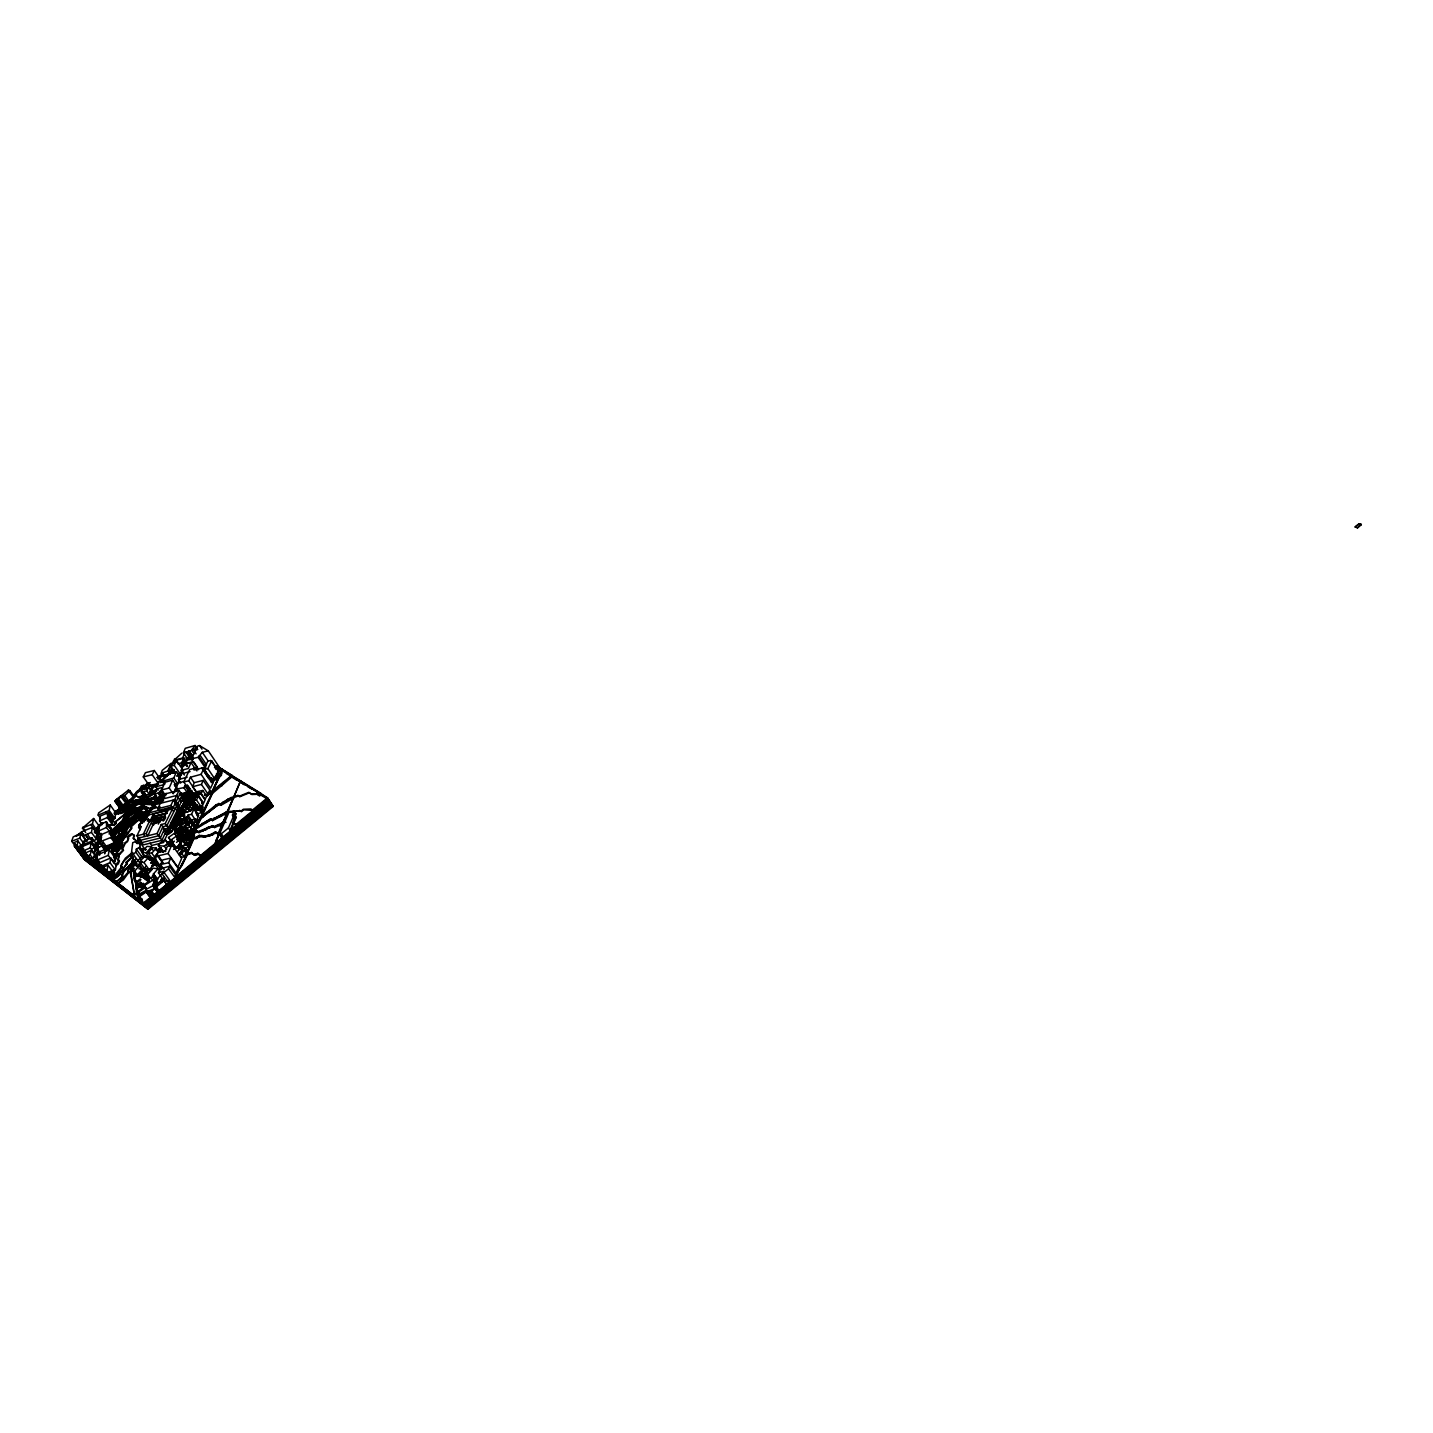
<?xml version="1.0" encoding="UTF-8"?>
<svg xmlns="http://www.w3.org/2000/svg" width="1433" height="1433" viewBox="0 0 1433 1433"><rect width="100%" height="100%" fill="white"/><g stroke="black" fill="none" stroke-linecap="round" stroke-linejoin="round"><path stroke-width="1.5" d="M163.398 797.518L152.955 799.077L149.695 801.566L143.999 802.552L142.118 800.76L136.529 802.283L121.25 808.749L122.038 809.86C117.381 811.562 115.518 810.827 115.016 812.439L136.583 794.258M140.81 820.124L141.616 822.954L139.61 819.282C137.138 820.661 127.931 825.229 131.926 828.113L121.698 841.744L131.514 827.558L130.331 826.698M142.673 822.309L142.458 817.043L139.682 815.682C134.326 815.735 122.45 829.08 124.796 832.054L119.727 838.574L117.667 843.231L118.849 844.109L117.828 846.742L114.962 849.572M143.784 818.727L143.569 815.287L140.989 813.765C129.901 814.195 125.585 828.077 118.545 832.627C125.477 825.802 129.704 814.159 140.595 813.21L143.175 814.732L143.64 821.521L142.924 815.807L140.237 814.356L136.852 815.019L131.729 818.35L121.142 831.427L134.433 817.061L140.631 814.911L143.318 816.362L144.214 820.195L143.031 817.509M142.458 817.043L142.87 821.199L142.01 818.297L139.108 817.007C134.989 819.569 124.42 827.11 126.874 831.283L119.458 842.676L120.426 839.093L126.462 830.728L125.28 829.868M111.469 832.985C116.843 828.256 125.37 823.778 125.459 816.308L132.427 810.791L141.491 810.505C143.013 806.206 150.196 810.988 144.518 812.618L146.793 816.326L144.124 812.063C149.784 810.433 142.619 805.651 141.079 809.932L135.705 810.917M125.388 820.034L125.853 816.864L127.913 814.84L132.821 811.347L136.099 811.472M136.565 810.236L135.383 809.412L132.033 810.523L127.143 814.034L122.539 821.252L111.38 830.835L122.145 820.697L124.635 815.467L131.639 809.967L134.989 808.857L136.565 810.236L144.715 807.298L147.312 808.803L147.85 811.185C142.691 812.851 148.656 816.738 149.605 812.099M130.403 873.485L130.582 870.386L134.415 895.876M186.254 828.776L187.311 827.916L186.523 828.561M186.577 830.8L184.194 827.396L182.331 827.737L184.714 831.14L186.577 830.8L187.723 828.489L186.666 829.259L188.35 830.853L195.085 827.952L187.204 816.81L187.938 815.162L191.538 814.284L194.046 808.767L198.721 815.52L196.231 821.055L191.538 814.284M184.194 827.396L184.284 825.856L190.338 820.822L185.914 821.611L180.791 825.408L184.714 831.14M107.332 826.286L112.114 824.208L113.583 819.157L108.765 812.493L100.435 815.968L99.594 820.912L102.173 824.477L102.549 823.061L98.608 825.318L97.892 831.355L96.226 832.179L90.816 824.584L82.451 828.149L85.711 832.555M212.765 781.988L221.004 774.716L221.309 772.656L218.944 770.058L219.303 767.121L215.219 767.998M208.304 750.874L202.286 752.289L198.148 757.305L191.18 758.917L197.826 745.966L199.545 745.572L208.304 750.874L219.697 767.676L220.037 771.868M108.765 812.493L107.26 817.544L112.114 824.208M215.899 768.966L216.401 766.422L216.293 769.521M115.482 850.629L112.616 852.098L112.956 847.62L115.786 846.384L115.482 850.629L117.972 853.925L114.622 861.52L117.578 853.369L116.378 844.324L115.195 843.446L105.863 847.1M163.917 880.131L166.353 884.179L163.917 880.131L156.448 883.462L156.179 887.045L158.669 890.466M111.326 848.515L113.476 848.766L111.684 849.536L110.502 847.387L107.547 848.73L106.973 846.885L113.422 843.034L114.64 844.7L114.174 848.461L112.956 846.796L113.422 843.034M107.654 849.59L108.478 846.563L114.228 844.144L114.246 847.978L116.378 844.324M142.01 818.297L142.422 823.259L142.189 819.945M216.401 774.429L216.455 773.892M115.733 864.78L116.091 865.657L118.276 863.902L119.458 861.072L117.846 859.603L119.602 853.549L123.131 849.787L121.948 848.891L124.868 842.873L127.215 840.992L128.361 838.233L127.161 837.374L128.916 835.063L131.836 833.63L134.236 835.349L133.484 838.663L135.902 840.401L135.92 842.228L135.49 839.845L133.09 838.108L134.236 835.349M118.258 860.158L119.602 853.549M139.574 825.659L139.7 824.566L140.774 826.519M145.181 849.572L142.279 848.479M143.73 852.474L139.861 847.136L140.38 842.909L135.562 841.655L132.732 842.658L131.066 855.949L136.26 863.06M114.049 851.023L111.595 847.673L111.631 851.077L114.658 854.892L117.524 853.423M95.921 860.033L97.946 849.482L98.429 832.716M100.937 833.218L100.597 836.765L99.02 837.75L99.737 838.717L101.904 835.493M98.089 842.676L97.229 848.497M100.704 841.511L98.393 843.088L97.301 851.345M98.25 841.171C95.778 844.664 104.788 835.744 99.432 838.305L97.981 836.962L98.662 831.14M97.534 848.927L95.026 850.933L94.918 848.193M91.013 842.926L95.33 848.748L94.614 853.746L90.297 847.906L91.013 842.926L80.965 847.136L80.66 848.999L84.995 854.82L85.281 852.957L91.282 850.432L95.778 856.504L94.757 861.018L93.378 861.555L85.389 852.778M98.608 828.901L99.038 825.121M98.913 829.313L99.146 825.265M99.056 831.695L97.999 842.389M98.358 863.651L99.611 863.884L98.716 865.926M98.805 866.069L99.343 864.941M221.398 772.781L219.195 776.901M220.503 804.755L218.909 803.483L215.953 804.934L200.118 817.938L219.177 777.564L221.381 775.271L221.685 773.211L219.661 771.294M134.577 863.311L134.845 860.731C131.012 864.762 121.662 871.371 122.772 876.208L116.951 881.994L79.012 852.259M187.884 803.322L189.478 800.241L194.458 798.844L195.569 795.351L193.903 794.151L187.813 797.178L189.765 799.99L191.789 799.507L188.619 795.136L192.129 794.007L190.141 796.211M179.358 835.457L182.493 833.899L184.463 835.779L195.837 830.495L196.142 827.038L212.55 793.363L211.779 792.234L222.33 769.306L218.515 776.579L221.022 772.226M76.092 847.225L76.433 845.04M104.716 853.853L105.433 849.232L98.214 852.33L95.635 863.544M180.737 775.002C175.238 781.881 184.463 771.545 176.617 776.113M80.839 833.325L79.872 838.162L84.296 844.144L76.361 847.422L71.65 841.261L73.19 836.908L80.839 833.325L85.264 839.308L84.619 842.532M99.576 855.25L99.773 853.925L97.498 853.996L94.327 856.54M115.41 869.974L116.145 865.335L110.735 857.991L98.035 863.383L106.991 873.539L115.41 869.974L110.001 862.63L110.735 857.991M83.221 848.085C78.331 858.654 89.545 846.419 83.239 853.226L73.853 842.694L77.919 840.938L82.487 847.1M82.935 852.993L83.633 848.641M84.869 852.402L84.583 854.265L74.928 846.778M101.009 837.32L100.095 837.714L101.224 834.615L109.678 830.997L109.177 834.149L112.634 832.716L117.452 839.899L115.41 843.894L111.792 845.38M196.823 797.053L197.163 794.957L195.873 793.936L197.037 793.004L192.201 794.187M77.203 845.273L77.919 840.938M104.77 852.957L106.042 849.142L111.846 846.742L114.3 850.091M103.051 870.136L77.382 850.074M103.445 870.78L98.035 863.383M113.959 836.908L114.712 833.863L124.976 823.527L128.809 818.171L127.644 817.329L131.263 813.998L133.287 812.833L134.863 814.213L141.258 812.672L144.106 815.789M128.809 818.171L125.388 824.082L113.906 836.782M102.227 869.025L76.97 849.518M114.246 854.337C118.276 851.632 114.103 861.896 114.389 856.934M114.228 860.964L114.801 857.489M101.958 845.165L105.505 851.023L101.815 846.007L103.301 842.264L97.068 844.915L96.477 848.282L100.185 853.298M105.648 850.181L106.973 847.279L103.301 842.264M109.213 849.876L115.213 858.045L114.3 863.526L108.281 855.34L109.213 849.876L97.551 854.784L96.584 860.248L102.639 868.416M114.013 873.342L109.069 875.402L103.051 867.27L107.994 865.21L114.013 873.342C109.374 885.952 124.51 867.198 120.677 865.711L125.405 858.152L132.517 852.42M112.867 873.987L113.171 872.231L108.245 874.273L106.579 872.984L113.619 870.01L114.73 872.428L113.297 874.56L113.619 870.01M193.957 810.039L194.53 806.743L187.777 812.081M92.196 848.73L95.796 847.208L96.387 843.876L91.999 837.929L83.042 841.44L82.362 845.094L91.407 841.261L91.999 837.929M112.258 876.136L114.138 879.557L107.027 870.35L107.994 865.21M131.066 855.949L135.813 852.187L136.332 849.142L139.861 847.136M191.735 803.411L193.67 800.581L190.911 801.352M192.129 803.985L194.046 801.137L191.288 801.925M114.192 858.062L115.697 853.978M121.751 809.448L116.055 810.738C118.885 819.837 133.233 804.665 139.968 804.003L150.268 804.683L157.236 803.411M111.38 819.837L114.891 818.368L115.912 812.869M133.359 865.192L135.257 861.287L132.373 863.615L130.51 873.628L134.72 896.306L79.424 852.814M130.976 870.942L131.926 867.001L135.293 864.278L134.487 863.168M114.891 818.368L109.177 810.469L110.234 805.006L98.59 812.905L98.16 815.09L100.471 818.243M111.487 830.244L111.075 832.43L124.993 819.479M110.377 827.092L111.899 830.8L111.29 834.006L106.49 827.45L106.508 823.456L111.416 829.958M101.367 845.309L99.038 842.138L101.6 837.606L99.325 838.162M113.78 855.788L113.44 853.961L114.461 854.982L113.565 857.274L114.192 856.343M97.874 831.445L99.02 825.856L93.629 818.512L82.451 828.149M106.973 846.885L107.959 849.285L109.875 848.658M117.076 841.762L112.437 835.421L112.634 832.716M101.295 836.37L92.464 824.082L93.629 818.512M92.411 841.314L96.584 839.398L97.659 834.382L92.5 827.343L82.2 831.552L81.556 834.454L86.75 841.476M92.5 827.343L91.39 832.34L85.425 835.009L88.022 838.52M96.477 837.445C100.31 836.765 93.79 839.183 97.247 833.827M96.728 853.961L97.605 851.757M86.911 841.046L83.007 835.779L83.472 833.666L81.556 834.454M85.425 835.009L83.007 835.779M214.699 767.264L214.896 766.422M94.757 861.018L90.243 854.928L91.282 850.432M149.981 892.114L151.54 890.842L154.03 894.264L152.489 895.535L149.981 892.114L151.54 890.842M140.201 829.743L138.589 825.515L141.204 822.399M140.291 828.668L139.091 827.808L139.288 824.817L142.028 822.703M99.038 864.529L99.199 863.329M131.209 866.016L133.609 857.167M202.053 805.615L197.127 806.922L196.411 808.517L198.9 807.746L198.578 809.018L200.763 808.373L202.053 805.615L203.235 807.298L201.946 810.075L199.742 810.72M113.888 849.518L114.049 849.93M111.595 847.673L111.846 846.742M194.118 804.791C195.354 799.059 196.07 806.815 193.025 804.63M219.177 777.564L218.407 776.453L212.371 781.433L210.597 780.734L211.35 781.863M210.973 781.307L213.607 778.961L210.239 778.925M121.483 844.7C124.277 838.126 120.677 851.632 117.237 851.757L116.79 853.047L116.825 851.202L121.895 845.255M196.052 813.353L196.411 812.117M122.038 809.86L119.011 808.624L120.39 806.277L125.889 803.214L126.749 801.208L129.221 801.835L134.326 796.82L132.767 796.426L141.724 789.314M119.638 807.89L119.405 809.179L121.483 809.269M119.709 809.591L120.121 808.355L114.64 800.814L119.638 807.728M207.678 777.098L201.892 767.963L195.461 769.897L193.867 769.915L194.655 768.285L189.658 769.557L183.782 781.988L194.082 796.82L192.076 799.041L189.353 795.154L191.789 790.891M117.416 848.623C124.277 835.403 120.05 850.468 114.998 850.396M131.102 868.255L131.621 866.571M117.327 847.673L118.455 843.535L117.273 842.676L124.402 831.498L123.22 830.656M135.651 812.726L134.469 811.884C118.939 823.241 126.355 816.523 134.057 811.329L135.651 812.726L141.527 811.597L144.052 813.156L144.536 816.38L143.407 813.657L140.864 812.117L134.469 813.657M131.657 862.63L132.427 860.176M217.709 766.78C215.738 774.572 220.897 764.255 214.466 767.515M182.797 828.31L176.492 832.161L177.19 833.146L181.812 830.818L179.018 824.674L180.898 820.41M179.125 824.817L180.934 820.679L175.775 823.599L174.683 825.695L175.381 826.68L179 825.247L178.301 824.262L174.683 825.695M181.346 826.393L179.877 827.325L180.665 828.453L175.972 830.477L173.823 828.686L175.292 829.474L179.967 827.468L180.54 820.106M192.721 798.665L188.601 800.599M163.631 776.668L161.266 773.265L162.234 770.345L171.369 763.108L168.539 769.252L170.885 772.638L174.521 770.22M163.237 776.113L169.936 773.838L172.39 770.005M172.103 769.593L169.542 773.283L159.332 777.564L156.734 777.403M115.589 844.001L115.858 841.583L115.589 844.001L116.772 844.879M170.312 774.393L167.966 771.008L168.539 769.252M180.683 818.476L180.11 820.178L183.424 818.655L175.381 823.026L177.817 823.438L181.239 821.091M181.042 818.727L180.415 820.607L185.842 818.404M161.177 868.917L153.779 858.636L158.114 855.877L168.019 853.495L171.924 844.664L181.669 858.385L177.835 867.252L168.019 853.495M182.206 823.527L178.426 817.777L179.053 815.896L186.344 811.15M189.873 800.796L194.87 799.399L195.372 796.641M115.016 843.338L115.858 841.583M148.495 787.039L142.995 788.526L141.473 792.503L143.837 795.852L145.879 795.333L143.622 791.679L146.811 790.801L148.495 787.039L150.859 790.371L149.175 794.133L145.987 795.01M145.879 795.333L143.622 791.679M99.038 842.138L110.771 837.535L112.437 835.421M148.387 782.669L136.601 791.661L135.15 795.584L137.89 796.891L140.756 796.372L143.605 794.849L144.339 792.807M135.15 795.584L139.771 797.321L143.999 795.405L144.966 793.291M168.539 868.738L169.452 866.249L175.614 874.846L174.719 877.336L168.539 868.738L162.162 873.933L168.36 882.531L169.506 880.023L163.326 871.425L158.436 872.804L164.634 881.385L167.894 880.471M216.49 839.201L215.29 844.109L222.187 824.638L216.902 839.774M214.986 843.679L219.016 833.2L215.881 832.394L209.863 835.367M141.276 840.938L139.897 844.664M218.622 832.627L240.565 780.842L226.916 813.872M174.127 769.664L173.715 771.491M197.718 814.768L197.306 815.861L196.446 813.908M138.499 837.714L136.869 843.5L138.911 838.269M136.995 842.443L138.482 838.412M137.586 843.267L139.897 837.32M137.998 843.822L139.52 839.863M158.436 872.804L159.923 868.971L169.452 866.249M171.745 765.168L173.321 761.102L184.015 758.111L187.347 762.947M189.263 797.715L190.499 799.811M187.813 797.178L188.619 795.136M198.417 808.319L193.258 800.85L194.727 797.124L198.22 796.175L203.361 803.644L201.677 807.531L196.5 800.044L198.22 796.175M153.779 858.636L158.579 851.453L160.191 851.041L159.654 852.295L165.404 850.88L167.267 846.545L171.924 844.664M157.809 784.424L152.4 785.929L149.677 792.395L150.859 794.061L154.406 792.951L153.474 790.676L157.164 789.583M161.105 790.443L162.269 787.523L156.699 788.884L154.191 794.348L156.555 797.697L162.108 795.637C165.064 794.097 160.586 787.702 159.744 792.27L154.191 794.348M182.17 762.41L180.558 766.44L186.003 762.858L182.17 762.41L184.087 765.204M137.317 898.545L138.499 895.589L137.873 892.186L136.834 894.783L136.099 893.798L136.493 888.496L138.302 895.267M137.729 899.118L138.911 896.162M149.677 792.395L153.474 790.676M137.461 891.613L136.422 894.21L138.482 895.876M136.511 894.353L137.568 891.756M268.67 799.507L200.727 855.358L201.426 856.343L198.524 854.319L194.834 855.34L192.219 853.513L187.848 854.032L187.042 852.904L194.01 834.74L192.112 841.834L190.446 842.425M193.473 838.287L187.132 853.047M187.848 854.032C164.258 895.679 183.657 863.472 193.76 838.717L194.01 834.74M128.773 871.354L118.402 883.355L123.274 879.987L129.185 871.927L127.555 870.44L128.594 868.738L135.221 862.559L129.006 869.294L127.967 870.995L129.185 871.927M191.413 759.4L188.225 759.812L183.424 752.791L185.269 748.313L195.031 745.5L197.414 749.011M151.844 786.717L150.16 784.603L151.844 786.717L150.823 790.461L152.794 786.484L156.197 785.535M164.956 783.958L162.968 781.11L163.774 779.158L169.184 773.892L176.456 771.742L180.397 777.438M120.014 854.104L123.543 850.342L122.36 849.447L125.262 843.428L127.609 841.547L128.361 838.233M115.679 865.102L119.046 860.516L117.846 859.603M150.16 784.603L145.396 785.911L143.855 789.583L149.319 788.096L149.874 785.284M177.907 763.825L181.704 762.696L184.015 758.111M174.163 784.747L177.782 783.708L179.734 779.015M162.968 781.11L173.805 777.994L176.456 771.742M165.744 795.727L161.696 789.941L164.992 782.221L172.677 780.143L176.689 785.929L173.5 793.327M195.031 745.5L191.682 750.319L186.003 752.11L191.091 759.383M203.414 768.07L202.967 769.073L212.442 782.991L212.872 781.97L203.414 768.07L201.766 768.41M222.599 835.941L221.721 837.929L219.733 835.063L220.61 833.057L222.599 835.941L219.858 833.254L228.904 812.457L234.152 811.168L236.087 814.034L234.385 817.956L232.433 815.09L234.152 811.168M236.176 817.526L230.408 830.818L228.438 827.952L234.224 814.661L236.176 817.526L234.385 817.956M172.677 780.143L169.184 787.971L161.696 789.941M235.317 812.887L233.597 816.81L235.406 816.38L232.504 823.026L237.018 824.512L232.504 823.026M235.711 813.46L233.991 817.383L235.782 816.953L230.014 830.244L268.276 798.915L232.164 776.686M195.282 810.953L199.635 809.842L200.907 806.958L202.859 809.788L201.587 812.672L197.235 813.783L195.282 810.953L196.554 808.051L200.907 806.958M240.207 782.024L240.654 780.985M185.627 762.463L188.404 757.323L185.932 758.003M197.199 793.506L192.541 786.735L194.333 782.651L203.217 780.394L210.185 790.568L208.394 794.599L204.847 795.512M141.831 792.109L139.861 789.332L141.383 785.911L143.694 785.338L145.647 788.114L143.336 788.705M181.794 753.203L173.823 760.386L182.564 758.003L184.839 752.88M209.791 790.013L208 794.043L204.453 794.957M197.199 809.645L200.244 807.209L198.041 807.746M169.757 773.498L170.545 771.384L170.043 773.91M175.704 791.697L177.387 787.971M192.165 791.446L189.801 796.121M192.541 786.735L201.408 784.424L203.217 780.394M192.81 837.768L194.225 834.866M174.665 773.265L169.954 766.476L176.456 760.439L182.475 769.234M184.463 775.038L181.185 770.291L183.227 765.813L186.684 763.646L191.073 762.571L195.407 768.912M198.488 795.709L199.957 792.467L205.08 799.936L203.629 803.179L198.488 795.709L194.96 796.551L196.16 793.416L199.957 792.467M191.915 823.563L192.649 821.915L187.938 815.162M169.954 766.476L174.235 765.312L176.456 760.439M191.073 762.571L188.368 768.518L181.185 770.291M168.7 832.788L169.9 830.155L163.881 831.821M172.712 827.629L180.039 811.526L182.654 810.881L174.772 799.578L179.018 790.389L185.287 799.417L181.077 808.624L178.462 809.287L171.118 825.372L172.712 827.629L169.022 828.543M171.458 832.304C177.817 816.667 171.584 838.807 165.171 833.666M213.087 782.812L210.597 788.24L201.104 774.322L203.629 768.894L212.442 782.991M149.981 821.234L148.369 818.977L141.831 820.607L138.571 827.486L141.204 826.823L136.959 835.797L143.461 844.843L161.947 840.275L166.067 831.283L170.151 830.477L168.592 828.328L163.326 829.635M141.849 842.586L160.335 838.018L164.473 829.026L168.431 828.041L183.711 797.16M168.592 828.328L167.392 830.961L168.807 832.967L179.77 808.946L173.465 799.919L174.772 799.578M188.565 824.369L183.854 817.616L184.803 815.538L183.424 815.879L182.833 813.801L194.046 808.767M180.755 782.937L178.426 779.57L180.988 773.981L190.052 771.581M180.594 792.646L165.225 823.509L161.266 824.494L157.093 833.487L138.589 838.072M182.152 794.903L166.837 825.766L162.86 826.751L158.723 835.744L140.219 840.329M211.887 792.377L218.891 777.152M222.437 769.449L221.685 773.211M212.263 792.951L203.414 813.263M155.821 786.753L158.221 781.558L161.123 780.77L160.263 782.597L164.58 781.487L162.914 784.926L155.821 786.753L158.167 790.12M163.129 821.127C175.775 807.603 133.376 827.826 165.297 816.434M146.99 815.359L165.297 810.756L166.873 813.013L153.349 816.685L152.238 819.013M170.921 805.418L172.515 807.675L159.403 810.971L157.809 808.714L170.921 805.418L173.465 799.919M179.698 794.867L187.347 792.7L189.747 788.562L187.418 785.177M162.162 873.933L163.326 871.425M158.311 824.154L160.89 818.601M160.801 820.428L160.084 822.005L152.185 823.975M149.713 821.826L153.367 814.016L165.153 811.06L166.103 808.982L168.073 808.499L162.789 819.927M183.782 781.988L188.798 780.752L190.428 777.241L201.104 774.322M187.544 853.62L182.206 865.12L176.564 873.145M155.445 823.509L157.737 818.583M152.776 820.948L154.979 816.273M153.636 819.551L155.086 816.434L166.855 813.478L165.153 811.06M152.382 824.387L154.943 818.924M153.367 825.39L156.573 818.53M192.595 824.942L190.625 822.094L191.646 819.909L195.461 819.013L197.432 821.861L195.533 825.677L192.595 824.942L193.616 822.739M149.784 820.518L143.336 834.221L144.966 836.478M158.472 803.913L160.066 800.51L163.093 799.739M146.202 833.504L152.614 819.801L154.227 822.076L147.832 835.779L146.202 833.504L136.959 835.797M157.809 808.714L164.688 794.043L179.018 790.389M188.278 803.877L186.308 801.065L192.022 798.468L192.918 796.587L194.87 799.399M143.694 785.338L142.064 788.759L139.861 789.332M148.369 818.977L147.366 821.127L152.614 819.801M144.446 820.751L150.268 808.445L154.155 807.46L156.251 803.017L162.09 801.549M195.461 809.179C197.306 810.738 198.202 803.483 195.855 809.752M191.18 837.678L192.452 835.027L181.418 837.875L180.128 836.102L181.06 838.144L192.344 834.884L190.177 839.451C188.135 839.845 189.837 842.246 190.983 840.58L191.879 838.681L189.765 836.335C176.581 840.974 178.767 843.446 190.553 837.463L196.339 837.911L199.724 835.815L204.847 836.747M190.696 836.979L191.95 834.328L192.738 835.457L189.586 841.028M182.743 831.247L184.839 832.591L195.533 830.083L200.799 818.924L204.829 815.198L216.634 805.937L219.589 804.468L220.897 805.31L233.866 797.948M192.703 824.226L195.085 827.952M217.386 772.011L218.586 773.963L215.452 777.277L217.816 772.781M214.735 778.782L218.568 770.954L211.708 760.798L208.018 760.78L203.701 769.342L210.615 779.498L214.735 778.782L207.839 768.607L211.708 760.798M187.078 766.655L185.108 763.771L187.06 759.669L193.401 758.057M168.592 862.72L170.849 858.062L178.247 868.416L176.008 873.091L168.592 862.72L160.532 864.529L164.258 869.688M222.581 825.211L222.455 822.721L226.038 822.309M183.46 781.522L178.14 783.152L175.399 789.332L183.836 787.631L185.341 785.427L188.851 790.497M219.195 803.913L195.622 822.273L200.53 818.1M184.911 785.517L188.475 791.213L187.723 791.947L189.013 788.06M160.532 864.529L162.843 859.89L170.849 858.062M189.962 841.959L188.547 844.807L186.541 841.959L187.974 839.111L189.962 841.959L183.102 846.276L179.215 844.288L182.69 841.225L186.559 843.213L188.565 846.061L185.108 849.106L181.221 847.136L179.215 844.288M78.206 851.166L108.657 874.829L113.601 872.787L112.652 877.945L121.895 866.643M122.307 867.198L121.088 866.284L123.919 860.982L132.911 852.975M190.625 822.094L193.545 822.847L195.461 819.013M152.167 774.716L158.705 784.048L149.838 786.215L143.282 776.901L152.167 774.716L154.298 770.488L160.801 779.803M192.81 795.046L192.452 792.807L193.419 796.408L194.082 793.076L191.807 793.613M191.932 853.083L185.788 853.351L186.774 850.056L184.302 850.557M184.069 856.773L187.168 850.611L185.162 847.781L182.69 848.282L179.573 854.426L181.597 857.274L184.069 856.773L182.045 853.925L185.162 847.781M143.282 776.901L145.432 772.674L154.298 770.488M191.825 796.873L192.631 795.297C192.595 797.088 193.921 798.056 192.828 795.727M191.915 797.017L192.541 795.297M192.201 797.429L193.903 794.151M178.176 821.951L174.324 830.029L179.286 819.139M182.224 814.141L184.248 810.254M175.131 831.158L176.743 826.698M182.564 806.224L186.147 799.345L184.875 798.36L191.628 790.246M184.409 810.021L179.698 814.392L179 813.407L182.672 806.367L185.699 803.465M180.97 818.906L177.441 820.07L176.743 819.085L186.523 799.919L185.663 799.309M175.381 823.026L186.917 800.474L185.842 798.933L182.278 805.794L182.958 806.779L188.995 801.172L188.314 800.187L189.819 798.826M182.457 810.379L175.668 823.456L177.423 822.882M184.355 806.743L186.344 802.91M173.823 828.686L182.851 810.953M182.098 813.711L184.176 809.699M188.708 800.742L187.598 802.892L188.798 802.605M186.308 801.065L187.92 797.984L192.918 796.587M141.33 788.759L132.785 795.548L133.932 796.264L130.385 800.241L133.412 801.549L146.435 796.229L148.029 797.608L153.994 793.739L133.806 802.104L130.224 799.901M78.618 851.721L113.279 878.662C117.9 878.268 122.898 868.111 127.071 863.347L125.853 862.433L132.463 856.307M114.067 879.271L118.652 875.939L127.071 863.347M181.704 798.486L184.481 797.787L187.454 793.972L183.066 794.831M186.433 796.891L187.759 794.401L190.553 795.01M186.523 797.035L187.866 794.527M185.287 798.754L188.153 794.939L192.129 793.936M186.577 807.639L187.58 804.486L189.066 804.074M206.764 796.229L205.098 799.292L201.139 793.542L202.823 790.461L206.764 796.246L232.2 775.701M188.69 802.48L185.036 807.639M191.7 800.51L189.944 801.996L192.094 801.083M189.031 809.412L189.425 809.967M116.987 839.057C128.433 823.921 120.462 839.039 116.861 838.52M192.237 808.427L192.864 807.334L190.75 810.863M164.258 877.354L162.162 881.331L160.12 881.456L162.466 881.761L164.007 879.092M182.439 815.323L184.23 811.866M160.227 881.6L161.678 878.805L160.532 882.029M121.572 875.276L122.987 871.712L135.813 859.066M169.506 845.667L174.396 841.135M215.075 776.704L218.586 773.963M181.615 807.782L183.89 810.773L181.615 807.782L183.281 805.203L186.397 808.678M115.428 838.251L119.727 833.487L115.84 838.807M116.521 881.42L120.981 877.73L122.36 875.653L121.16 874.721M135.544 796.139L136.601 791.661M123.614 831.194L135.293 817.938L140.076 816.237L142.852 817.598M113.476 848.766L112.562 850.074L113.064 848.211M196.5 746.468L193.903 750.176L197.736 749.513M125.799 820.339L126.838 818.888L124.528 823.205L113.924 833.289L126.211 820.894M125.692 830.423C130.779 827.11 134.971 814.661 142.404 818.852M182.69 794.276L186.756 792.879L182.457 797.321M182.152 796.909L185.376 793.792L182.779 794.401M185.771 794.366L182.546 797.464M182.833 797.894L186.057 794.778L189.783 793.882M206.37 795.673L231.913 775.289L232.576 776.274L212.55 793.363M163.057 852.259L158.329 845.649L160.496 842.676L165.046 839.541L170.402 846.366M148.584 869.67L146.847 870.924L143.103 870.494L138.374 875.778L145.467 874.005M128.755 838.789L127.573 837.929L132.248 834.185L134.63 835.905M175.596 784.908C180.504 781.254 171.548 788.383 175.972 785.463M179 813.407L181.4 810.917L182.081 811.902M181.686 811.329L179.859 813.55M130.725 827.253L138.087 820.464L141.204 820.679M156.215 848.067L152.561 847.709L148.172 852.832L151.826 853.19L156.215 848.067L159.278 852.348M160.998 847.763L157.021 850.647L157.827 851.775L162.269 849.464L159.654 851.184L158.436 849.5M154.782 856.665L159.69 850.933L165.744 851.524M160.801 847.476L158.078 850.647L155.982 850.181M131.908 868.022L134.577 868.452L132.499 870.816L135.759 875.276L137.855 875.67L142.386 870.422L139.144 865.962L134.415 865.389L131.908 868.022L134.075 870.995M132.499 870.816L134.595 871.21L139.144 865.962M210.508 781.057L213.23 778.406M148.835 815.001L146.202 818.01L148.441 814.428M159.977 871.031L155.086 864.26L157.128 861.949L154.639 861.466L157.075 864.851M145.503 878.447L148.387 875.187L141.831 874.954L140.488 876.333L149.193 880.722L143.945 885.254L140.541 882.316L138.267 884.107L136.887 882.907L140.936 879.701L140.112 879.002L136.242 882.047L134.183 880.292L134.111 877.981L138.499 874.488L145.467 878.322L147.563 881.205L150.447 878.017M129.221 818.727L128.039 817.885L129.346 816.398L133.681 813.389L134.863 814.213M149.677 881.205L145.915 876.047L153.044 868.111L157.935 868.917L153.385 873.987L157.146 879.163L161.66 874.112M154.083 874.094L152.453 875.921L156.215 881.098L157.827 879.271L153.385 873.987M154.871 883.283L156.215 881.098M137.55 874.649L142.279 869.365L147.294 869.938L144.643 872.876L137.55 874.649L138.786 876.333M144.93 871.479L147.348 868.792L151.988 869.473L147.617 874.148L146.13 873.754L147.76 871.963L144.93 871.479L147.402 874.882M145.915 876.047L151.11 878.107L152.991 876.011L158.651 883.964M192.864 807.334L190.213 810.397L184.732 805.633L187.418 803.089L189.389 805.919M193.974 807.101L192.112 809.143L190.159 806.313L193.168 802.623L195.121 805.453L193.634 807.066L191.682 804.235M150.59 862.505C164.508 859.495 146.148 871.479 153.725 863.794L150.787 863.221M139.753 861.878L143.963 862.523L148.889 857.113L144.5 856.253L139.753 861.878L145.002 869.115L149.229 869.759L154.119 864.35L146.13 852.85L141.67 852.133L146.918 846.384L151.683 846.742L146.13 852.85M138.876 868.756L143.175 869.526L145.933 866.517M146.381 856.916L142.082 856.164L135.168 863.669L139.485 864.439L142.243 861.43M144.643 872.876L145.879 874.56L143.193 874.417L141.115 876.674L139.879 874.99M127.465 863.902L126.265 862.988L132.857 856.862M182.278 805.794L188.314 800.187M208.34 778.477L209.648 776.113M137.532 808.606L135.938 807.227L130.672 809.018L114.873 822.237L131.066 809.573L136.332 807.782L139.037 808.23L143.121 805.901L150.286 809.126L153.403 806.743C153.241 811.15 141.401 816.953 147.456 810.63L146.918 808.248L144.321 806.725L136.171 809.681M208.931 778.871L209.469 777.797M177.602 851.345L180.451 848.408L182.475 851.256L179.053 854.767M178.659 854.211L182.063 850.683M173.518 849.464L180.665 843.697L174.575 833.164L168.485 837.481L173.465 844.503L172.444 846.186L173.966 845.094M97.605 854.14L99.576 851.901M148.28 877.39L147.545 878.124L145.485 875.294M186.272 806.313L191.198 801.387L189.21 800.922L186.38 802.785L188.332 805.615M211.618 778.065C206.818 782.776 215.147 777.044 209.845 778.37M193.168 802.623L191.467 802.373L186.72 807.048L190.607 810.953M129.615 802.39L134.72 797.375L129.866 790.55L128.307 790.156L122.271 794.939L127.143 801.764L129.615 802.39L124.725 795.566L122.271 794.939M124.725 795.566L129.866 790.55M76.558 848.963L101.421 868.488L103.928 866.41L101.797 867.305M119.745 808.033L127.179 802.892L121.142 795.655L115.804 799.883L120.981 807.46L132.033 801.943L134.093 802.516L161.213 797.25M187.347 791.374L190.374 788.813M151.647 866.069L155.534 862.738L151.97 862.218L155.642 862.881M115.804 799.883L117.452 799.56L122.432 806.492M117.452 799.56L122.217 795.96M103.588 847.333L112.437 843.679L111.541 845.273L108.066 846.007L107.242 849.035L108.084 848.694M104 847.888L105.415 846.563M158.329 845.649L164.276 846.133L168.037 843.052M183.657 805.597L187.365 800.957M188.637 808.122L190.159 806.313M187.508 823.868L188.619 824.262M76.146 848.426L99.522 866.804L101.689 865.048M110.556 835.332L113.529 832.734M181.221 847.136L183.549 845.094M185.985 807.37L187.347 806.224L185.699 806.94M180.845 772.172L177.423 775.737L183.46 770.632M181.919 807.943L184.427 805.848M145.897 855.483L142.386 857.471M146.309 856.038L145.252 856.916L138.822 848.014M1355.134 526.968L1359.021 523.726L1361.296 524.424L1357.463 527.899L1355.134 526.968L1359.075 523.959L1361.35 524.657M1361.296 524.424L1357.463 527.899M183.89 813.801L181.901 809.108L185.197 806.403L190.052 810.863M184.767 812.206L183.496 813.245L184.678 814.249M269.816 801.226L144.196 904.151L81.054 854.999M144.608 904.725L270.192 801.799L266.395 799.453M270.568 802.373L145.038 905.298L81.466 855.537M270.962 802.946L145.45 905.853L82.29 856.629M271.339 803.519L145.861 906.426L82.684 857.185M271.715 804.092L146.291 906.999L83.096 857.722M146.703 907.573L272.091 804.665M272.485 805.239L147.115 908.128L83.508 858.277M272.861 805.812L147.545 908.701L84.314 859.37M78.851 849.59L83.15 845.739L78.439 849.035L74.104 845.667L84.726 859.907L147.957 909.274L273.237 806.385L267.505 797.769L216.204 766.189M163.971 781.236L161.445 782.06M256.507 793.739L259.212 795.422L261.755 794.222L259.588 795.996L256.507 793.739L251.509 793.954L248.823 792.306L239.239 796.264L237.914 795.422L230.767 797.662L222.527 802.444L220.216 804.325L220.897 805.31M217.601 833.863L216.276 832.967L205.134 837.177L199.097 836.567L196.751 838.484L192.237 838.932L191.538 837.929L196.052 837.499L199.438 835.385L204.453 836.173L209.558 834.937L215.577 831.964L217.601 833.863L219.321 833.63M227.095 811.418L241.013 811.168L243.341 809.251L250.882 808.964L253.193 810.379L252.244 809.824M239.669 810.308L241.407 811.741L243.735 809.824L252.638 810.397M146.381 891.845L138.768 897.13L138.338 894.586L146.112 890.323L150.358 897.273L146.112 890.323M156.179 887.045L163.881 880.74M219.733 835.063L228.438 827.952M149.068 891.738L149.516 894.729L145.754 889.588L145.109 885.11L154.925 878.823L152.847 885.773L156.967 891.433L157.935 891.075L155.857 888.209L149.05 892.992L151.146 895.84L153.134 895.016L150.16 891.344M252.799 809.806L267.505 797.769M236.624 823.939L267.899 798.342L216.58 766.762M159.511 781.773L170.563 772.459L174.88 773.032M143.013 876.136L147.814 872.231M212.156 820.052L226.432 812.296L240.063 810.881M143.425 876.691L146.632 874.094M182.493 833.899L183.764 834.776L186.147 833.612L210.561 818.762L212.55 820.625L227.865 812.565M210.561 818.762L211.869 819.622L227.184 811.562L233.579 797.518L225.787 801.405M179.25 839.684L193.545 831.946L196.912 830.746L198.202 831.624L212.675 825.659L214.663 827.54L223.243 823.85M196.912 830.746L198.9 832.627L209.702 827.683L213.356 826.662L214.663 827.54M138.356 887.779L139.664 886.705M213.983 826.536L222.545 822.864L227.22 814.302M219.768 825.408L223.548 822.399M148.781 858.976L152.561 858.206L149.498 858.385M166.586 845.058L171.387 841.296M183.245 831.964L178.158 834.49C177.674 838.896 175.99 837.23 182.887 834.472M181.024 837.302L186.397 836.263L187.186 837.391L184.732 837.875L183.137 835.618L178.462 838.556L177.817 836.997L178.946 839.326M168.951 845.04L169.9 846.24L173.411 842.729M197.199 827.432L186.433 834.042M179.662 840.24L190.858 834.633M202.322 823.939L197.503 827.862L211.242 819.766M191.485 834.293L197.217 831.176L198.596 832.197M180.665 837.571L183.317 838.502L197.611 831.731M237.914 795.422L239.633 796.838L249.199 792.861L251.886 794.527L256.883 794.312M179.018 824.674L181.024 823.921M180.468 825.265L178.301 824.262M181.024 821.826L180.791 824.118M107.206 871.981L106.83 873.181M176.743 819.085L180.289 817.921M177.137 819.64L179.107 818.762L177.585 819.282M197.163 805.185L195.246 807.621L197.557 805.758M180.164 794.885L181.346 793.058L179.77 794.312M98.519 860.731L95.438 863.203L96.226 860.445M95.742 863.633L98.823 861.161M95.85 863.759L98.931 861.287M99.11 866.231L101.618 865.12M100.991 867.932L103.498 866.804M174.772 849.214L181.257 844.933L177.674 846.67M94.614 850.378L98.841 847.225M153.958 807.675L150.411 802.659L153.421 802.301L166.121 793.345M160.335 798.647L166.515 793.9M137.138 808.051L142.727 805.346L149.892 808.57L153.009 806.188M99.486 851.309L93.915 855.985M111.129 844.718L112.437 843.679M113.834 847.422L115.679 845.936M117.936 813.639L138.41 803.788L141.15 804.827M112.544 824.1L113.709 824.942L116.037 823.079L114.121 825.498C111.702 822.112 105.791 827.611 112.938 824.656M143.318 801.584L148.996 800.599L156.054 795.118M149.301 801.011L156.448 795.673M144.751 786.036L148.172 783.332M145.145 786.592L150.286 782.525M158.293 777.008L163.362 772.978M165.637 774.823L167.231 776.149L163.684 774.626L158.418 777.08M114.21 812.905L129.973 800.384M158.687 777.564L162.484 774.536M96.799 827.629L102.549 823.061M114.246 813.747L128.397 802.498M159.421 777.832L163.111 774.895M97.193 828.184L102.531 823.939M114.64 814.302L121.787 808.624M115.177 814.75L124.456 807.567L134.899 803.358L135.687 804.486L162.825 800.259M119.297 809.036L122.557 809.95L136.834 802.695L142.512 801.316L143.999 802.552M95.08 832.68L97.139 831.05L95.492 833.236M135.383 804.056L136.923 802.838M135.687 804.486L142.816 801.746L142.118 800.76M188.081 808.033L183.102 811.992L181.919 810.988M139.861 885.11L138.983 885.791L136.923 884.018L136.852 881.725M140.685 885.343L143.264 883.301L144.088 884.018L141.401 886.149M141.437 888.424L143.694 886.633L145.969 888.603M178.82 849.035L181.866 845.81L178.409 848.479M178.516 848.623L181.955 845.954M170.975 840.723L168.951 843.141M190.446 827.056L193.097 825.103L190.84 822.829L185.179 826.966L186.756 828.579L189.765 826.375L192.434 829.886M184.284 825.856L188.744 831.409L191.753 829.205L189.765 826.375M192.04 829.331L194.673 827.378M177.764 846.796L180.97 844.521M180.504 823.044L180.558 820.804L183.639 818.924L184.821 820.625L187.15 819.174M180.898 823.599L184.427 820.052L186.595 824.1L183.639 818.924M176.51 842.353L179.537 840.186M168.485 837.481L170.724 840.186L175.686 836.657M178.623 838.126L176.617 839.38L178.731 839.057L180.988 841.923M176.993 839.917L179.143 839.631M97.569 841.977L95.223 843.643L97.981 842.532M178.767 834.955L178.068 833.97L184.158 830.316L180.648 833.272M152.668 798.665L149.39 801.154L142.422 801.19L139.323 802.749M154.71 801.28L155.678 802.283L164.705 797.124M180.63 823.384L179.68 824.029L181.848 827.11L179.34 823.635M180.468 825.157L181.418 824.512M180.88 825.73L181.83 825.086L180.11 822.47M140.81 884.895L142.566 888.317L137.604 891.559L135.866 888.138L140.81 884.895L143.318 888.317M181.525 830.388L176.886 832.734M175.578 829.904L181.74 826.948M185.394 822.417L180.665 825.408L183.191 828.865L176.778 832.591M172.211 840.078L168.592 842.317L169.613 843.715L172.999 841.619M172.408 840.347L168.36 842.085M180.952 821.378L184.033 819.497M180.236 836.227L178.552 835.063L183.531 832.394M200.28 826.268L202.232 823.796L210.866 819.192L212.263 820.195L217.583 816.828L221.506 816.219M210.956 819.336L205.618 822.9M159.063 848.855C165.028 847.154 154.674 850.575 159.457 849.429M156.591 890.914L157.612 888.406M150.429 789.905L151.629 789.243M148.781 783.224L146.9 783.475M145.754 889.588L152.847 885.773M153.636 886.651L156.985 884.86M115.554 811.185L118.581 810.505M137.89 895.84L145.969 891.613L145.503 887.367L138.177 892.383L137.89 895.84L147.957 909.274M181.06 838.144L180.074 836.514L183.191 834.902M119.333 807.263L131.639 801.387L148.172 798.432M120.677 807.048L131.729 801.531M145.7 802.104L131.442 804.665L120.139 810.63M184.051 835.206L191.753 831.48M130.797 804.415L121.339 808.893M99.594 820.912L107.26 817.544M183.818 819.228L179.77 820.984M111.29 830.012L106.418 821.646L98.698 825.229L97.695 831.445L106.49 827.45M111.004 829.402L110.789 827.647M92.464 824.082L90.816 824.584M97.139 831.05L94.256 832.054M185.735 836.657L197.306 831.319M110.466 847.87L112.956 846.796M94.65 832.609L96.226 832.179M96.477 848.282L101.815 846.007M93.073 845.273L96.387 843.876M101.546 866.195L110.001 862.63M109.177 810.469L98.16 815.09M80.66 848.999L83.132 850.897L90.297 847.906M96.584 860.248L108.281 855.34M110.269 820.536L113.583 819.157M79.872 838.162L71.65 841.261M107.027 870.35L103.051 867.27M103.319 846.688L105.003 846.007M178.426 817.777L183.872 815.574M191.7 798.468L193.079 797.912M88.864 855.483L90.243 854.928M95.778 856.504L89.885 858.851L80.965 847.136M140.756 804.271L151.146 803.626M174.987 826.107L178.713 824.835L179.806 825.802M174.127 829.116L176.366 829.814M198.506 832.054L213.069 826.232M180.594 841.368L186.523 837.929L191.091 837.535M155.857 888.209L148.781 890.932L149.05 892.992M187.974 839.111L182.761 840.974L186.29 845.416M186.397 836.263L191.95 834.328M183.317 838.502L192.738 835.457M189.89 840.437L191.592 838.251L192.237 838.932M186.415 843.106L192.112 841.834M186.523 843.249L191.825 841.404L194.53 835.278M161.266 773.265L167.966 771.008M165.297 776.095L168.646 774.966M183.424 752.791L186.075 751.985M156.591 791.106L150.465 793.506L153.188 787.039L156.788 786.036M238.308 795.996L228.098 799.542L220.61 804.88L219.303 804.056L216.347 805.507L209.379 811.132A19.148 9.207 -33.5 0 0 202.411 816.792M226.539 812.439L227.578 812.135M222.939 823.42L214.269 826.966M202.931 830.37L209.308 827.128L212.962 826.089L214.377 827.11M214.735 832.895L215.989 832.537M119.441 807.89L120.981 807.46M179.304 794.294L186.362 792.306M185.394 852.796L188.547 854.534M187.848 853.549L191.52 852.51L194.834 855.34M188.153 853.978L191.825 852.94L194.53 854.91L198.22 853.889L201.122 855.913L175.131 877.229L175.883 874.632L175.435 877.641L143.354 903.023L80.248 853.907M194.118 854.337L197.808 853.316L201.032 855.788L269.046 800.08L261.433 795.387M194.422 854.767L198.112 853.746M178.426 779.57L187.168 777.17M184.284 842.586L186.541 841.959M201.139 793.542L196.339 794.813L197.575 791.482L202.823 790.461M135.257 812.171L141.133 811.042L144.052 813.156M190.267 794.581L192.237 794.079M185.108 763.771L193.562 761.622L197.503 767.389L193.276 768.464M162.305 799.13L176.671 795.476L181.382 802.265M156.09 803.358L162.126 801.835M160.335 803.34L173.411 800.026L175.005 802.283M182.009 798.915L184.767 798.217M199.957 810.523L202.859 809.788M141.473 792.503L143.515 792.001M181.866 800.94L186.917 800.474M149.784 809.466L160.102 806.869M148.083 813.084L172.909 806.815L174.486 809.072M167.249 810.272L171.853 809.108L173.447 811.365M152.65 816.595L166.873 813.013M164.043 819.3L156.537 821.181L153.349 816.685M164.15 819.461L158.275 820.93L153.367 814.016M168.897 826.393L172.193 825.569M169.022 826.554L172.318 825.748L170.599 823.312M169.524 827.934L173.733 826.877M169.631 828.095L173.841 827.056M149.444 785.66L158.311 783.493M191.395 798.933L189.389 799.435L189.604 797.715M183.854 817.616L187.204 816.81M191.431 793.058L192.452 792.807M192.595 794.742L197.593 793.524L192.971 795.297M193.258 800.85L196.5 800.044M232.433 815.09L234.224 814.661M143.712 802.14L146.882 801.387M166.013 775.378L163.237 774.734M163.559 800.76L150.805 803.214M157.63 803.967L151.988 804.898M211.224 782.311L212.872 781.97M189.747 788.562L187.078 785.248M146.148 802.032L137.765 804.074M162.914 800.402L155.391 801.871L160.621 799.077M155.678 802.283L160.818 801.298M184.696 851.112L187.168 850.611M179.573 854.426L182.045 853.925M137.263 801.047L136.475 799.936L134.774 800.904M136.583 800.08L131.245 800.832L132.033 801.943M184.839 832.591L189.962 831.194L190.643 832.179M180.021 835.887L182.922 835.332L178.265 838.269L177.62 836.711M183.137 835.618L180.236 836.173L174.038 829.617M181.131 837.445L184.033 836.89M134.899 803.358L131.442 804.665M131.334 800.975L133.287 800.617M203.701 769.342L207.839 768.607M209.952 835.511L203.504 836.639M186.129 831.946L182.869 831.731L180.54 828.614M191.95 838.502L202.286 835.887M216.902 832.86L220.091 832.895L217.207 833.289M151.199 803.788L159.762 801.584M152.382 805.453L154.907 805.203M152.776 806.009L155.301 805.758M153.17 806.564L155.695 806.313L152.937 802.408M153.564 807.119L156.09 806.869M152.955 799.077L152.167 797.966L149.498 798.79M152.274 798.109L148.477 798.844M149.337 801.764L146.453 802.444M154.245 801.441L149.623 802.175M119.011 808.624L122.557 809.95M157.558 778.621L162.932 780.448L160.765 779.57M162.663 851.704L163.559 851.775M155.086 864.26L157.451 864.511L161.123 869.598M142.064 848.909L146.435 849.464M149.193 859.531L156.09 860.731M156.394 861.143L149.605 860.087M195.121 805.453L193.419 805.185L191.467 802.373M144.59 868.559L148.19 869.097M149.963 858.152L145.503 857.418L141.67 852.133M149.301 859.675L152.041 860.14M115.571 813.013L115.41 811.956M118.33 814.177L115.876 813.084L110.234 805.006M134.72 797.375L133.162 796.981L128.307 790.156M173.071 843.93L175.722 847.225L180.451 848.408M186.38 802.785L187.418 803.089M127.179 802.892L121.142 795.655M178.946 834.83L180.146 836.532M218.568 770.954L210.472 760.296M184.696 844.073L188.565 846.061M216.813 765.903L231.913 775.289M217.189 766.476L261.379 793.649M222.67 770.829L228.366 774.339M226.844 773.73L232.54 777.241M236.355 779.588L243.95 784.263M247.748 786.61L251.563 788.956M257.259 792.467L262.956 795.978M231.018 776.632L236.732 780.143M244.327 784.836L240.099 781.881M265.624 798.306L269.422 800.653L143.766 903.578L80.66 854.444M269.44 804.038L273.237 806.385M196.661 767.604L196.894 770.972M195.891 794.133L197.557 795.512M193.419 796.408L192.918 795.064L195.569 795.351M193.115 795.996L192.703 794.903M161.159 780.125L159.565 778.782M197.252 805.006L195.981 804.164L197.629 805.579M148.029 797.608L146.435 796.229M182.779 834.328L184.158 835.349M145.808 817.437L145.038 816.9L146.202 818.01M145.396 818.942L144.428 818.261L145.79 819.497M143.802 819.64L144.966 820.446M143.246 820.966L144.446 821.826M138.679 827.253L139.897 828.113M114.873 822.237L116.037 823.079M115.267 822.793L116.431 823.635M121.142 831.427L122.736 832.842M118.545 832.627L120.121 834.042M121.303 841.189L122.898 842.622M119.046 842.12L120.641 843.553M98.68 837.929L99.737 838.717M116.378 852.474L117.972 853.925M136.099 893.798L138.499 895.589M74.516 846.222L79.173 849.841M75.34 847.315L96.154 864.189M136.923 884.018L139.395 886.364M174.736 830.603L181.418 837.875M144.124 815.807L145.432 817.455M150.411 802.659L154.209 807.836L153.026 806.152M73.853 842.694L79.585 850.396M83.132 850.897L87.485 856.737M96.62 853.817L97.444 854.928M137.568 898.33L138.302 899.333L139.091 897.345L139.628 900.121M82.648 827.217L84.816 830.155M87.27 834.042L91.121 839.541M91.407 841.261L95.796 847.208M85.478 834.758L88.076 838.287M107.672 848.139L108.89 849.805M135.866 888.138L140.112 894.98L137.031 891.057M102.854 844.789L106.544 849.805M137.711 894.138L142.315 900.014L142.763 902.557M91.39 832.34L96.584 839.398M138.374 895.732L138.356 896.359M97.354 842.138L98.393 843.088M145.969 891.613L149.157 896.091L146.954 892.132L147.08 893.243M112.079 847.548L114.515 850.897M134.111 877.981L137.263 882.28L137.353 884.591M138.267 884.107L140.38 886.991M136.242 882.047L140.04 887.224M110.502 847.387L111.738 849.07M107.654 845.452L108.89 847.118M107.403 846.724L108.621 848.39M132.373 863.615L131.567 862.505L132.732 860.606M111.362 835.905L116.001 842.264M138.499 874.488L140.595 877.354M110.771 837.535L115.41 843.894M131.102 865.872L131.926 867.001M134.595 871.21L137.855 875.67M143.945 885.254L146.059 888.138M140.541 882.316L143.694 886.633M133.609 854.677L138.786 861.806M147.617 874.148L150.089 877.551M153.886 883.265L156.376 886.705M139.485 864.439L143.175 869.526M153.385 883.552L157.111 888.675M153.492 884.322L157.236 889.463M142.279 869.365L143.515 871.067M152.686 884.752L156.967 891.433M106.633 823.402L111.899 830.8M147.044 878.895L149.139 881.779M135.168 863.669L137.64 867.055M141.957 872.715L143.193 874.417M109.678 830.997L113.494 836.227M143.443 876.942L145.539 879.808M136.332 849.142L142.781 858.045M108.657 813.317L113.494 819.981M143.963 862.523L149.229 869.759M108.156 813.98L112.992 820.643M135.813 852.187L140.971 859.316M105.648 811.956L112.902 821.879M155.122 880.22L157.612 883.642M107.439 815.431L112.276 822.094M151.11 878.107L157.272 886.221M119.333 807.478L120.032 808.445M151.826 853.19L155.946 858.904L152.292 858.528L148.172 852.832M154.871 858.349L162.269 868.631M140.38 842.909L145.539 850.181M118.509 798.987L123.489 805.919M150.053 843.213L151.665 845.47L163.559 842.55L167.679 833.54L164.222 829.546M157.361 854.516L162.287 861.358M158.114 855.877L163.022 862.72M157.935 856.397L162.86 863.257M116.7 799.345L121.68 806.26M150.465 846.688L152.991 850.217M116.037 799.954L121.017 806.886M120.891 796.712L126.283 803.77M145.145 812.475L145.754 813.639M144.124 812.063L144.805 813.478M136.529 802.283L137.228 803.25M135.633 801.871L132.338 802.158M143.658 812.601L144.446 814.643M157.093 833.487L161.947 840.275M133.412 801.549L134.093 802.516M142.924 815.807L144.16 817.544L144.052 814.069M164.276 846.133L166.64 849.464M170.724 840.186L175.722 847.225M165.046 839.541L169.9 846.24M183.102 846.276L185.108 849.106M181.328 845.165L179.358 839.881M148.996 800.599L149.695 801.566M165.225 823.509L168.431 828.041M156.269 815.95L159.457 820.446M155.624 816.111L157.343 818.53M161.266 824.494L164.473 829.026M158.114 800.778L153.421 802.301M180.343 832.842L181.042 833.845M172.551 822.237L174.145 824.494M178.677 831.409L179.376 832.394M182.976 838.717L183.782 839.863M145.396 785.911L146.56 787.577M175.972 829.241L176.671 830.226M180.809 836.639L182.009 838.341M175.292 829.474L175.972 830.477M191.52 852.51L192.219 853.513M153.134 799.059L161.123 797.106L161.893 798.235M174.02 828.614L174.719 829.6M146.811 790.801L149.175 794.133M180.612 840.634L181.418 841.78M174.575 833.164L179.752 840.454L181.024 844.736M177.19 818.727L177.871 819.712M189.765 836.335L190.553 837.463M158.723 792.521L161.087 795.87M158.203 793.452L160.568 796.802M186.147 833.612L186.827 834.615M190.177 839.451L190.983 840.58M152.4 785.929L153.564 787.595M177.137 822.452L177.817 823.438M189.389 839.72L190.195 840.866M197.808 853.316L198.524 854.319M166.103 808.982L167.822 811.418M185.43 836.227L186.935 838.502M153.241 791.285L154.406 792.951M179.179 827.952L179.877 828.937M183.764 834.776L184.463 835.779M184.821 836.532L185.52 837.517M181.884 834.203L182.582 835.206M186.702 822.184L189.084 825.587M193.545 831.946L194.243 832.949M179.573 813.12L180.253 814.105M184.75 820.679L186.362 818.888L187.15 819.963M175.059 807.854L176.635 810.111M196.052 837.499L196.751 838.484M194.404 837.535L195.103 838.538M191.198 833.863L191.897 834.848M160.514 790.568L162.86 793.936M186.756 828.579L188.744 831.409M188.941 832.018L189.64 833.003M190.464 834.078L191.144 835.063M159.744 792.27L162.108 795.637M179.465 820.572L180.164 821.557M203.199 836.209L203.898 837.212M169.166 787.989L173.214 793.775M193.545 822.847L195.533 825.677M201.892 835.332L202.59 836.317M198.202 831.624L198.9 832.627M181.901 809.108L183.872 811.92M189.873 821.754L192.81 825.659M199.438 835.385L200.136 836.388M198.399 835.564L199.097 836.567M174.575 803.214L177.728 807.728M183.424 815.879L186.953 820.93M178.462 809.287L180.039 811.526M209.558 834.937L210.257 835.923M205.062 829.259L205.743 830.262M208.107 835.134L208.806 836.138M185.412 803.053L186.093 804.038M182.636 799.542L184.194 801.781M202.644 829.94L203.343 830.943M183.281 805.024L183.961 806.009M183.281 805.203L185.251 808.033M204.453 836.173L205.134 837.177M135.526 841.673L136.762 843.41M197.127 806.922L198.309 808.624M214.341 832.322L215.04 833.325M188.153 794.939L187.383 793.828L189.532 792.216M169.578 768.894L171.924 772.297M202.017 816.219L202.716 817.222M196.034 808.14L197.593 810.2M209.021 826.698L209.702 827.683M189.335 799.095L193.15 804.218M185.269 793.667L186.057 794.778M194.53 806.743L196.482 809.573M188.798 799.256L189.478 800.241M173.805 777.994L177.782 783.708M186.129 796.461L186.809 797.447M189.21 800.922L191.18 803.752M207.409 827.36L208.09 828.346M211.994 834.239L212.675 835.242M184.463 795.064L185.144 796.049M200.011 817.795L200.799 818.924M188.028 801.369L189.98 804.182M184.481 797.787L186.451 800.438M201.928 823.384L202.626 824.369M194.082 793.076L194.691 795.1M174.235 765.312L181.275 775.522M211.869 819.622L212.55 820.625M206.459 812.314L207.158 813.317M200.763 808.373L201.946 810.075M212.675 825.659L213.356 826.662M191.646 795.62L193.598 798.432M170.384 765.544L175.077 772.333M204.149 814.195L204.829 815.198M198.9 807.746L200.083 809.448M215.577 831.964L216.276 832.967M192.022 798.468L193.974 801.298M199.635 809.842L201.587 812.672M171.709 769.915L172.39 770.882M183.836 787.631L187.347 792.7M190.428 777.241L194.01 782.436M221.81 823.061L222.491 824.065M174.432 759.024L176.725 762.374M188.798 780.752L197.163 792.915M214.198 817.724L214.878 818.727M219.464 824.978L220.163 825.981M209.003 810.576L209.684 811.562M215.953 804.934L216.634 805.937M201.408 784.424L208.394 794.599M182.564 758.003L184.857 761.353M183.299 759.777L187.383 765.777M182.833 760.009L185.054 763.234M181.704 762.696L183.926 765.939M187.186 752.343L191.986 759.365M186.612 752.361L198.524 769.682M226.145 811.866L226.826 812.851M218.909 803.483L219.589 804.468M223.817 813.765L224.497 814.75M191.682 750.319L194.082 753.848M225.5 800.993L226.163 801.978M201.892 767.963L207.803 776.65M189.12 750.946L192.703 756.23M188.995 751.179L192.595 756.445M188.798 751.447L192.38 756.714M188.529 751.698L193.33 758.72M188.242 751.913L193.043 758.953M222.527 802.444L223.208 803.429M187.974 752.092L192.774 759.132M187.741 752.218L192.541 759.239M187.436 752.289L192.237 759.329M230.767 797.662L231.447 798.647M221.327 784.765L221.99 785.75M200.477 755.854L206.567 764.846M198.668 756.266L205.994 767.049M227.793 799.112L228.474 800.116M192.488 748.528L196.07 753.812M198.148 757.305L205.474 768.07M220.718 774.286L221.381 775.271M199.545 745.572L201.963 749.137M222.957 782.508L223.638 783.493M202.286 752.289L208.358 761.263M126.122 817.67L127.232 819.443M144.823 818.816L143.694 815.234M134.487 875.581L133.538 873.145L136.905 889.069M138.661 896.789L139.574 899.781M137.962 895.177L138.249 896.216M134.075 875.026L135.992 884.895M135.884 884.752L136.601 888.639M150.859 893.78L151.146 895.84M148.011 890.771L148.477 895.034M140.219 897.542L140.398 899.261M141.831 898.724L141.939 899.852M106.418 821.646L106.508 823.456M81.806 831.659L81.394 833.809L76.254 836.048L81.806 831.659M100.597 839.451L100.901 840.508L100.597 839.451M202.125 802.874L202.286 803.949L202.125 802.874"/></g></svg>
